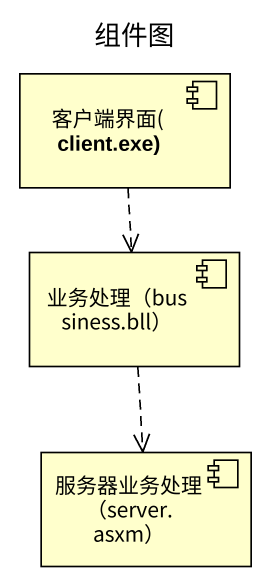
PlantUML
@startuml
title 组件图
component "客户端界面(client.exe)" as 客户端界面_client_exe
component "业务处理（bussiness.bll）" as 业务处理_bussiness_bll
component "服务器业务处理（server.asxm）" as 服务器业务处理_server_asxm
客户端界面_client_exe ..> 业务处理_bussiness_bll
业务处理_bussiness_bll ..> 服务器业务处理_server_asxm
@enduml
